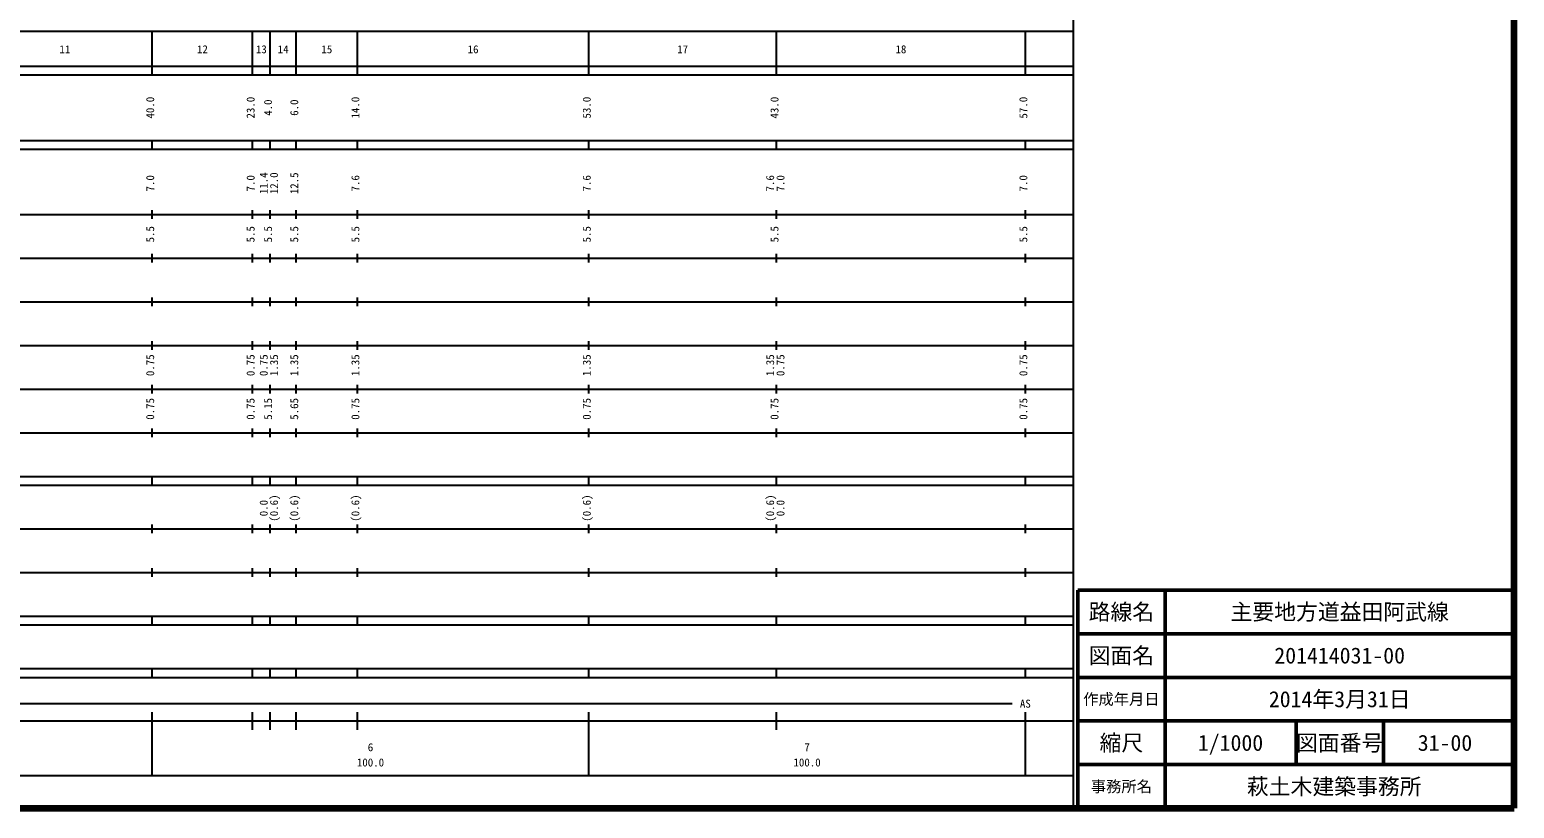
# Model space of a CAD drawing. Units: millimetres on the paper, enlarged 1000 times. Extents: x 40000 to 680000, y 20000 to 380000.
# Drawn here: x 339938 to 680000, y 20000 to 198357 of the extents above; entities that cross this region are included whole.
import ezdxf
from ezdxf.enums import TextEntityAlignment as Align

# ---------------------------------------------------------------- set-up
doc = ezdxf.new("R2010")
doc.units = ezdxf.units.MM
doc.header["$LTSCALE"] = 1000
for name, color, linetype, lineweight in [('M-TTL', 2, 'Continuous', 140), ('M-TTL-BAND', 7, 'Continuous', 25), ('M-TTL-FRAM', 2, 'Continuous', 50), ('M-TTL-LINE', 7, 'Continuous', 50), ('M-TTL-TXT', 7, 'Continuous', 13)]:
    doc.layers.add(name, color=color, linetype=linetype, lineweight=lineweight)
doc.styles.add('ＭＳ ゴシック', font='')
doc.styles.get('ＭＳ ゴシック').set_extended_font_data('MS Gothic')

msp = doc.modelspace()

# ---------------------------------------------------------------- linework, layer by layer
at = {"layer": 'M-TTL'}
for p, q in [((680000, 20000), (680000, 380000)), ((40000, 20000), (680000, 20000))]:
    msp.add_line(p, q, dxfattribs=at)
at = {"layer": 'M-TTL-BAND'}
for p, q in [((579000, 20000), (579000, 370000)), ((68000, 198000), (579000, 198000)), ((368000, 188000), (368000, 198000)), ((391000, 188000), (391000, 198000)), ((395000, 188000), (395000, 198000)), ((401000, 188000), (401000, 198000)), ((415000, 188000), (415000, 198000)), ((468000, 188000), (468000, 198000)), ((511000, 188000), (511000, 198000)), ((568000, 188000), (568000, 198000)), ((40000, 190000), (579000, 190000)), ((40000, 188000), (579000, 188000)), ((40000, 173000), (579000, 173000)), ((40000, 171000), (579000, 171000)), ((368000, 171000), (368000, 173000)), ((391000, 171000), (391000, 173000)), ((395000, 171000), (395000, 173000)), ((401000, 171000), (401000, 173000)), ((415000, 171000), (415000, 173000)), ((468000, 171000), (468000, 173000)), ((511000, 171000), (511000, 173000)), ((568000, 171000), (568000, 173000)), ((368000, 155000), (368000, 157000)), ((391000, 155000), (391000, 157000)), ((395000, 155000), (395000, 157000)), ((401000, 155000), (401000, 157000)), ((415000, 155000), (415000, 157000)), ((468000, 155000), (468000, 157000)), ((511000, 155000), (511000, 157000)), ((568000, 155000), (568000, 157000)), ((40000, 156000), (579000, 156000)), ((368000, 145000), (368000, 147000)), ((391000, 145000), (391000, 147000)), ((395000, 145000), (395000, 147000)), ((401000, 145000), (401000, 147000)), ((415000, 145000), (415000, 147000)), ((468000, 145000), (468000, 147000)), ((511000, 145000), (511000, 147000)), ((568000, 145000), (568000, 147000)), ((46000, 146000), (579000, 146000)), ((368000, 135000), (368000, 137000)), ((391000, 135000), (391000, 137000)), ((395000, 135000), (395000, 137000)), ((401000, 135000), (401000, 137000)), ((415000, 135000), (415000, 137000)), ((468000, 135000), (468000, 137000)), ((511000, 135000), (511000, 137000)), ((568000, 135000), (568000, 137000)), ((52000, 136000), (579000, 136000)), ((46000, 126000), (579000, 126000)), ((368000, 125000), (368000, 127000)), ((391000, 125000), (391000, 127000)), ((395000, 125000), (395000, 127000)), ((401000, 125000), (401000, 127000)), ((415000, 125000), (415000, 127000)), ((468000, 125000), (468000, 127000)), ((511000, 125000), (511000, 127000)), ((568000, 125000), (568000, 127000)), ((52000, 116000), (579000, 116000)), ((368000, 115000), (368000, 117000)), ((391000, 115000), (391000, 117000)), ((395000, 115000), (395000, 117000)), ((401000, 115000), (401000, 117000)), ((415000, 115000), (415000, 117000)), ((468000, 115000), (468000, 117000)), ((511000, 115000), (511000, 117000)), ((568000, 115000), (568000, 117000)), ((46000, 106000), (579000, 106000)), ((368000, 105000), (368000, 107000)), ((391000, 105000), (391000, 107000)), ((395000, 105000), (395000, 107000)), ((401000, 105000), (401000, 107000)), ((415000, 105000), (415000, 107000)), ((468000, 105000), (468000, 107000)), ((511000, 105000), (511000, 107000)), ((568000, 105000), (568000, 107000)), ((40000, 96000), (579000, 96000)), ((368000, 94000), (368000, 96000)), ((391000, 94000), (391000, 96000)), ((395000, 94000), (395000, 96000)), ((401000, 94000), (401000, 96000)), ((415000, 94000), (415000, 96000)), ((468000, 94000), (468000, 96000)), ((511000, 94000), (511000, 96000)), ((568000, 94000), (568000, 96000)), ((40000, 94000), (579000, 94000)), ((49000, 84000), (579000, 84000)), ((368000, 83000), (368000, 85000)), ((391000, 83000), (391000, 85000)), ((395000, 83000), (395000, 85000)), ((401000, 83000), (401000, 85000)), ((415000, 83000), (415000, 85000)), ((468000, 83000), (468000, 85000)), ((511000, 83000), (511000, 85000)), ((568000, 83000), (568000, 85000)), ((368000, 73000), (368000, 75000)), ((391000, 73000), (391000, 75000)), ((395000, 73000), (395000, 75000)), ((401000, 73000), (401000, 75000)), ((415000, 73000), (415000, 75000)), ((468000, 73000), (468000, 75000)), ((511000, 73000), (511000, 75000)), ((568000, 73000), (568000, 75000)), ((40000, 74000), (579000, 74000)), ((40000, 64000), (579000, 64000)), ((40000, 62000), (579000, 62000)), ((368000, 62000), (368000, 64000)), ((391000, 62000), (391000, 64000)), ((395000, 62000), (395000, 64000)), ((401000, 62000), (401000, 64000)), ((415000, 62000), (415000, 64000)), ((468000, 62000), (468000, 64000)), ((511000, 62000), (511000, 64000)), ((568000, 62000), (568000, 64000)), ((40000, 52000), (579000, 52000)), ((368000, 50000), (368000, 52000)), ((391000, 50000), (391000, 52000)), ((395000, 50000), (395000, 52000)), ((401000, 50000), (401000, 52000)), ((415000, 50000), (415000, 52000)), ((468000, 50000), (468000, 52000)), ((511000, 50000), (511000, 52000)), ((568000, 50000), (568000, 52000)), ((40000, 50000), (579000, 50000)), ((71000, 44000), (565000, 44000)), ((368000, 27500), (368000, 42000)), ((391000, 38000), (391000, 42000)), ((395000, 38000), (395000, 42000)), ((401000, 38000), (401000, 42000)), ((415000, 38000), (415000, 42000)), ((468000, 27500), (468000, 42000)), ((511000, 38000), (511000, 42000)), ((568000, 27500), (568000, 42000)), ((40000, 40000), (579000, 40000)), ((68000, 27500), (579000, 27500))]:
    msp.add_line(p, q, dxfattribs=at)
at = {"layer": 'M-TTL-FRAM'}
for p, q in [((680000, 70000), (580000, 70000)), ((580000, 70000), (580000, 20000))]:
    msp.add_line(p, q, dxfattribs=at)
at = {"layer": 'M-TTL-LINE'}
for p, q in [((600000, 70000), (600000, 20000)), ((680000, 60000), (580000, 60000)), ((680000, 50000), (580000, 50000)), ((680000, 40000), (580000, 40000)), ((630000, 40000), (630000, 30000)), ((650000, 40000), (650000, 30000)), ((680000, 30000), (580000, 30000))]:
    msp.add_line(p, q, dxfattribs=at)

# ---------------------------------------------------------------- texts
at = {"layer": 'M-TTL-BAND', "style": 'ＭＳ ゴシック'}
for s, p in [('11', (348000, 192405)), ('12', (379500, 192405)), ('13', (393000, 192405)), ('14', (398000, 192405)), ('15', (408000, 192405)), ('16', (441500, 192405)), ('17', (489500, 192405)), ('18', (539500, 192405)), ('AS', (568000, 42500)), ('6', (418000, 32523)), ('7', (518000, 32523)), ('100.0', (418000, 29033)), ('100.0', (518000, 29033))]:
    msp.add_text(s, height=1833, dxfattribs=at).set_placement(p, align=Align.BOTTOM_CENTER)
for s, p in [('40.0', (369000, 180500)), ('23.0', (392000, 180500)), ('4.0', (396000, 180500)), ('6.0', (402000, 180500)), ('14.0', (416000, 180500)), ('53.0', (469000, 180500)), ('43.0', (512000, 180500)), ('57.0', (569000, 180500)), ('7.0', (369000, 163174)), ('7.0', (392000, 163174)), ('11.4', (395000, 163174)), ('12.0', (397370, 163174)), ('12.5', (402000, 163174)), ('7.6', (416000, 163174)), ('7.6', (469000, 163174)), ('7.6', (511000, 163174)), ('7.0', (513370, 163174)), ('7.0', (569000, 163174)), ('5.5', (369000, 151500)), ('5.5', (392000, 151500)), ('5.5', (396000, 151500)), ('5.5', (402000, 151500)), ('5.5', (416000, 151500)), ('5.5', (469000, 151500)), ('5.5', (512000, 151500)), ('5.5', (569000, 151500)), ('0.75', (369000, 121500)), ('0.75', (392000, 121500)), ('0.75', (395000, 121500)), ('1.35', (397370, 121500)), ('1.35', (402000, 121500)), ('1.35', (416000, 121500)), ('1.35', (469000, 121500)), ('1.35', (511000, 121500)), ('0.75', (513370, 121500)), ('0.75', (569000, 121500)), ('0.75', (369000, 111500)), ('0.75', (392000, 111500)), ('5.15', (396000, 111500)), ('5.65', (402000, 111500)), ('0.75', (416000, 111500)), ('0.75', (469000, 111500)), ('0.75', (512000, 111500)), ('0.75', (569000, 111500)), ('0.0', (395000, 88764)), ('(0.6)', (397370, 88764)), ('(0.6)', (402000, 88764)), ('(0.6)', (416000, 88764)), ('(0.6)', (469000, 88764)), ('(0.6)', (511000, 88764)), ('0.0', (513370, 88764))]:
    msp.add_text(s, height=1833, rotation=90, dxfattribs=at).set_placement(p, align=Align.BOTTOM_CENTER)
at = {"layer": 'M-TTL-TXT', "style": 'ＭＳ ゴシック'}
for s, height, p in [('路線名', 3666, (590000, 65000)), ('路線名', 3666, (590000, 65000)), ('主要地方道益田阿武線', 3666, (640000, 65000)), ('図面名', 3666, (590000, 55000)), ('図面名', 3666, (590000, 55000)), ('201414031-00', 3666, (640000, 55000)), ('作成年月日', 2566, (590000, 45000)), ('作成年月日', 2566, (590000, 45000)), ('2014年3月31日', 3666, (640000, 45000)), ('縮尺', 3666, (590000, 35000)), ('縮尺', 3666, (590000, 35000)), ('1/1000', 3666, (615000, 35000)), ('図面番号', 3666, (640000, 35000)), ('図面番号', 3666, (640000, 35000)), ('31-00', 3666, (664125, 35000)), ('萩土木建築事務所 ', 3666, (640000, 25000)), ('事務所名', 2566, (590000, 25000)), ('事務所名', 2566, (590000, 25000))]:
    msp.add_text(s, height=height, dxfattribs=at).set_placement(p, align=Align.MIDDLE_CENTER)

doc.saveas('drawing.dxf')
